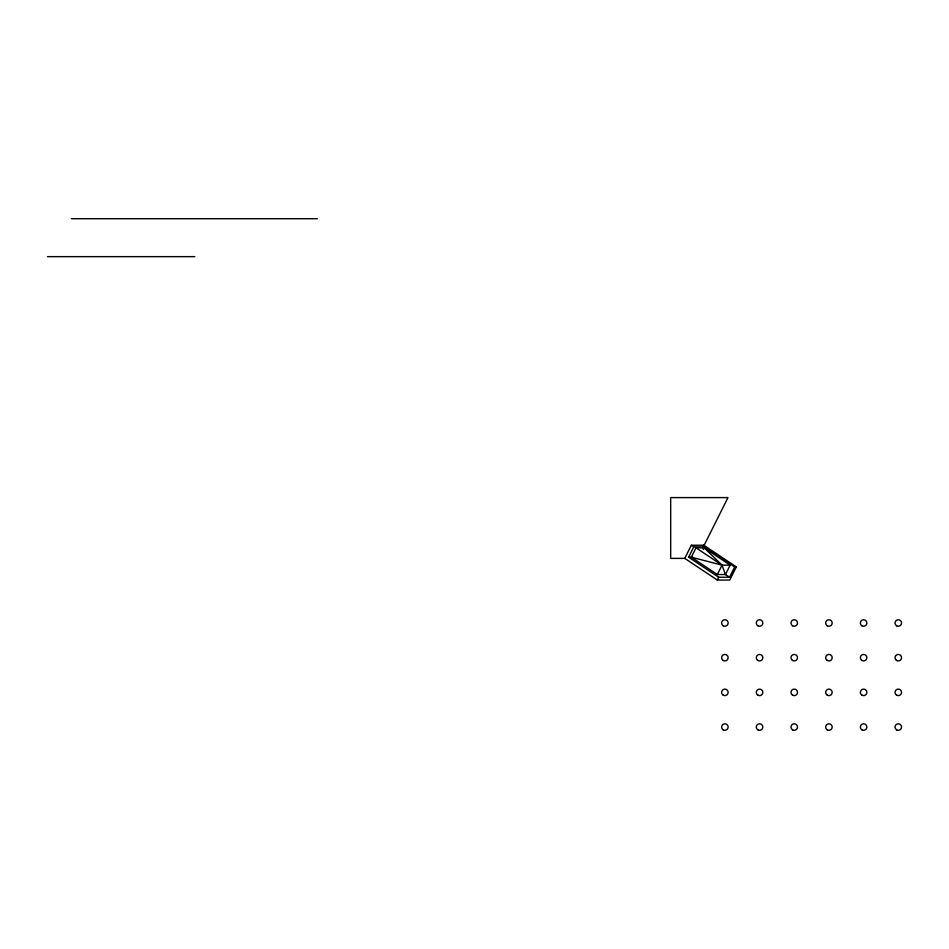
<?xml version="1.0" encoding="UTF-8"?>
<svg xmlns="http://www.w3.org/2000/svg" width="949" height="949" viewBox="0 0 949 949"><rect width="100%" height="100%" fill="white"/><g stroke="black" fill="none" stroke-linecap="round" stroke-linejoin="round"><path stroke-width="1.42" d="M684.763 558.38L691.335 545.236L703.802 545.236L736.317 566.921L729.745 580.053L717.278 580.053L684.763 558.38L670.682 558.38L670.682 497.596L727.978 497.596L703.541 546.47M734.692 566.921L729.532 577.241L718.69 577.241L688.606 557.193L693.778 546.861L704.609 546.861L734.692 566.921L736.317 566.921M691.323 557.193L696.008 547.798L704.146 547.798L730.161 565.141L725.463 574.536L717.337 574.536L691.323 557.193L722.023 565.141L730.161 565.141M702.485 547.87L703.802 545.236M703.316 549.447L704.609 546.861M717.337 574.536L722.023 565.141L704.146 547.798M717.278 580.053L718.69 577.241M71.294 218.709L317.334 218.709M47.45 256.645L194.853 256.645M688.606 557.193L692.675 557.193M696.008 547.798L722.023 565.141L725.463 574.536M691.335 545.236L693.778 546.861M724.716 574.038L729.532 577.241M896.675 625.806A3.25 3.25 0 0 0 901.55 622.995A3.25 3.25 0 0 0 896.675 620.171A3.25 3.25 0 0 0 896.675 625.806M896.473 660.374A3.25 3.25 0 0 0 901.538 657.906A3.25 3.25 0 0 0 896.876 654.751A3.25 3.25 0 0 0 896.473 660.374M896.675 695.178A3.25 3.25 0 0 0 901.55 692.355A3.25 3.25 0 0 0 896.675 689.543A3.25 3.25 0 0 0 896.675 695.178M896.675 729.864A3.25 3.25 0 0 0 901.55 727.041A3.25 3.25 0 0 0 896.675 724.229A3.25 3.25 0 0 0 896.675 729.864M861.989 625.806A3.25 3.25 0 0 0 866.864 622.995A3.25 3.25 0 0 0 861.989 620.171A3.25 3.25 0 0 0 861.989 625.806M861.787 660.374A3.25 3.25 0 0 0 866.852 657.906A3.25 3.25 0 0 0 862.19 654.751A3.25 3.25 0 0 0 861.787 660.374M861.989 695.178A3.25 3.25 0 0 0 866.864 692.355A3.25 3.25 0 0 0 861.989 689.543A3.25 3.25 0 0 0 861.989 695.178M827.303 625.806A3.25 3.25 0 0 0 832.178 622.995A3.25 3.25 0 0 0 827.303 620.171A3.25 3.25 0 0 0 827.303 625.806M827.113 660.374A3.25 3.25 0 0 0 832.178 657.906A3.25 3.25 0 0 0 827.504 654.751A3.25 3.25 0 0 0 827.113 660.374M827.303 695.178A3.25 3.25 0 0 0 832.178 692.355A3.25 3.25 0 0 0 827.303 689.543A3.25 3.25 0 0 0 827.303 695.178M792.617 625.806A3.25 3.25 0 0 0 797.492 622.995A3.25 3.25 0 0 0 792.617 620.171A3.25 3.25 0 0 0 792.617 625.806M792.427 660.374A3.25 3.25 0 0 0 797.492 657.906A3.25 3.25 0 0 0 792.83 654.751A3.25 3.25 0 0 0 792.427 660.374M792.617 695.178A3.25 3.25 0 0 0 797.492 692.355A3.25 3.25 0 0 0 792.617 689.543A3.25 3.25 0 0 0 792.617 695.178M861.989 729.864A3.25 3.25 0 0 0 866.864 727.041A3.25 3.25 0 0 0 861.989 724.229A3.25 3.25 0 0 0 861.989 729.864M757.931 625.806A3.25 3.25 0 0 0 762.818 622.995A3.25 3.25 0 0 0 757.931 620.171A3.25 3.25 0 0 0 757.931 625.806M723.257 625.806A3.25 3.25 0 0 0 728.132 622.995A3.25 3.25 0 0 0 723.257 620.171A3.25 3.25 0 0 0 723.257 625.806M757.741 660.374A3.25 3.25 0 0 0 762.806 657.906A3.25 3.25 0 0 0 758.144 654.751A3.25 3.25 0 0 0 757.741 660.374M723.257 660.492A3.25 3.25 0 0 0 728.132 657.681A3.25 3.25 0 0 0 723.257 654.857A3.25 3.25 0 0 0 723.257 660.492M827.303 729.864A3.25 3.25 0 0 0 832.178 727.041A3.25 3.25 0 0 0 827.303 724.229A3.25 3.25 0 0 0 827.303 729.864M792.617 729.864A3.25 3.25 0 0 0 797.492 727.041A3.25 3.25 0 0 0 792.617 724.229A3.25 3.25 0 0 0 792.617 729.864M757.931 695.178A3.25 3.25 0 0 0 762.818 692.355A3.25 3.25 0 0 0 757.931 689.543A3.25 3.25 0 0 0 757.931 695.178M723.257 695.178A3.25 3.25 0 0 0 728.132 692.355A3.25 3.25 0 0 0 723.257 689.543A3.25 3.25 0 0 0 723.257 695.178M757.931 729.864A3.25 3.25 0 0 0 762.818 727.041A3.25 3.25 0 0 0 757.931 724.229A3.25 3.25 0 0 0 757.931 729.864M723.257 729.864A3.25 3.25 0 0 0 728.132 727.041A3.25 3.25 0 0 0 723.257 724.229A3.25 3.25 0 0 0 723.257 729.864"/></g></svg>
